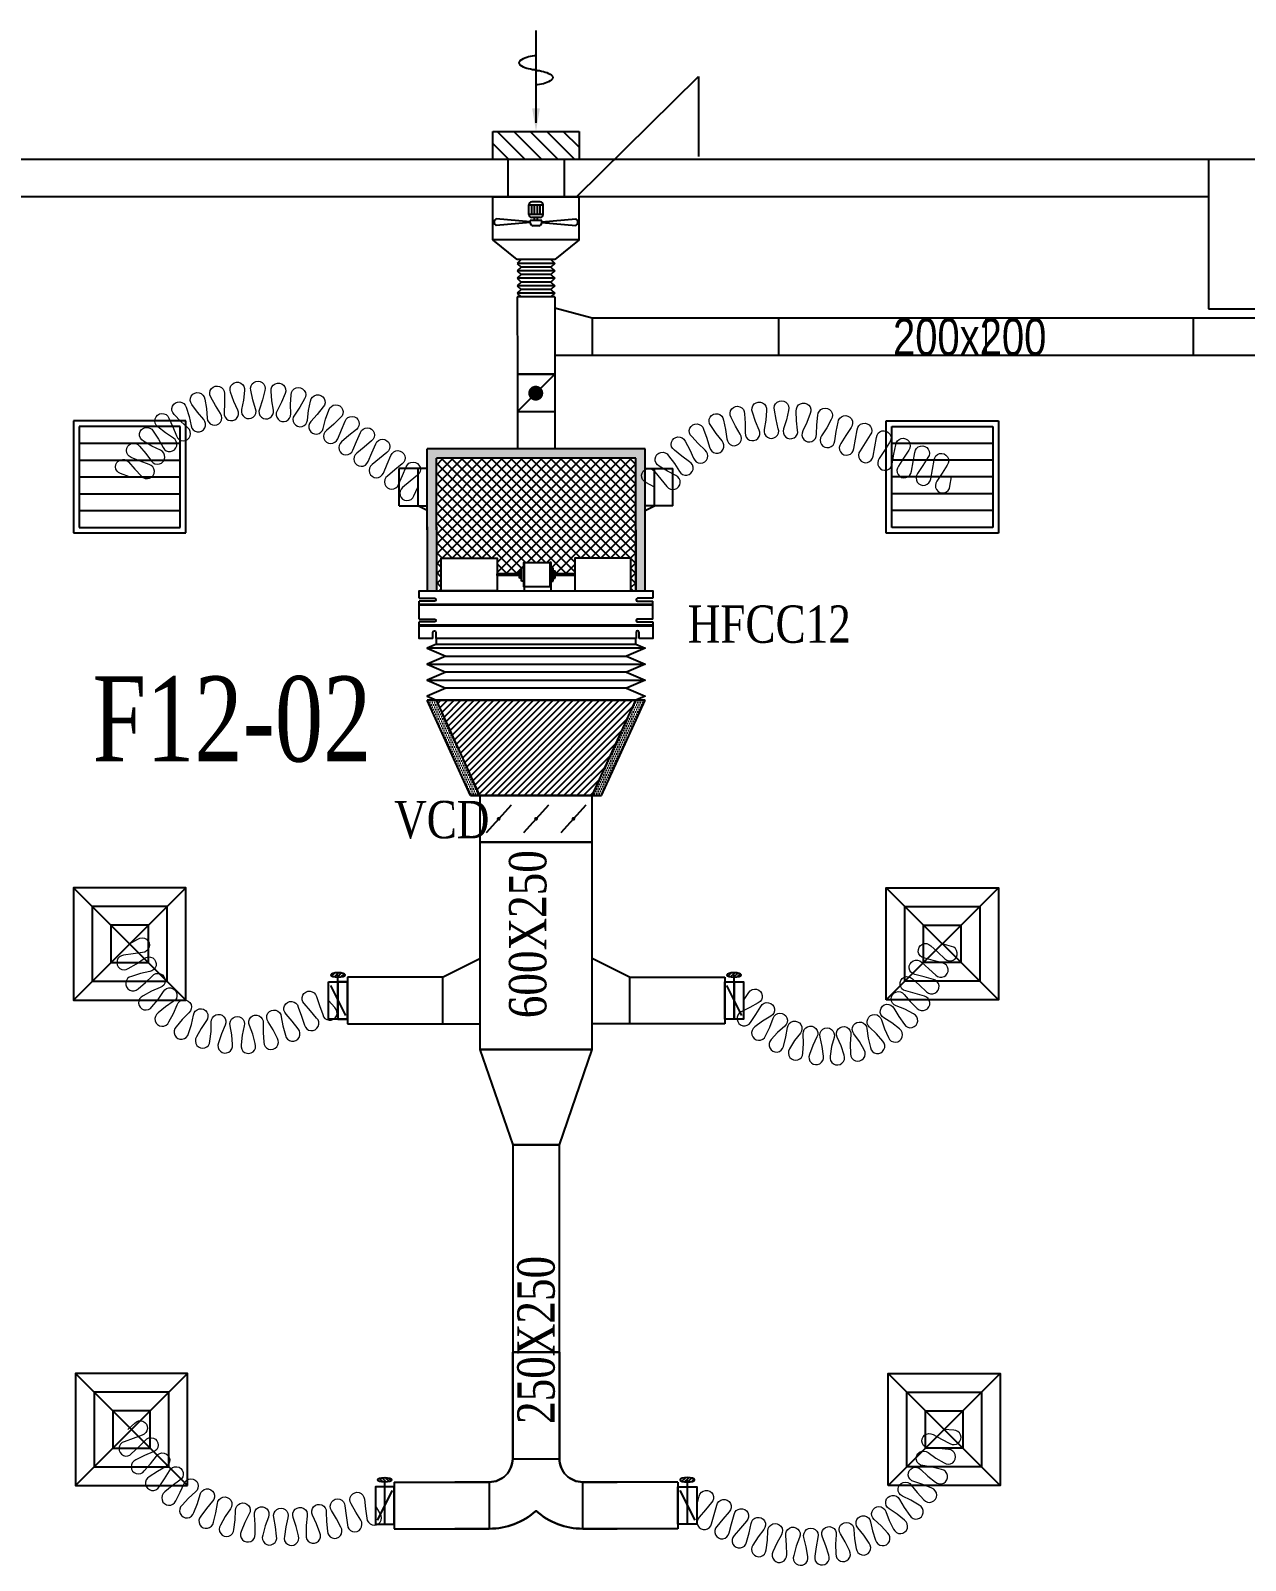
# Model space of a CAD drawing. Header units: metres. Extents: x 352651 to 1421851, y -87441 to -24441.
# Drawn here: x 1381716 to 1388219, y -63960 to -55770 of the extents above; entities that cross this region are included whole.
import ezdxf

# ---------------------------------------------------------------- set-up
doc = ezdxf.new("R2010")
doc.units = ezdxf.units.M
doc.header["$LTSCALE"] = 300
doc.header["$MEASUREMENT"] = 0
doc.linetypes.add('DASHDOT', pattern=[25.4, 12.7, -6.35, 0, -6.35])
for name, color, linetype in [('100', 2, 'CONTINUOUS'), ('bat noi mem', 4, 'CONTINUOUS'), ('CUAGIO', 2, 'CONTINUOUS'), ('KT', 1, 'CONTINUOUS'), ('thiet bi', 11, 'CONTINUOUS'), ('TUONG', 7, 'CONTINUOUS'), ('vach', 6, 'CONTINUOUS')]:
    doc.layers.add(name, color=color, linetype=linetype)
doc.layers.add('noi mem', color=5, linetype='BATTING', lineweight=0)
doc.styles.add('CHUKICHTHUOC', font='vnshx.shx', dxfattribs={"width": 0.8, "height": 300, "bigfont": '@extfont2.shx'})
doc.styles.add('PHU', font='vntimeh.shx', dxfattribs={"width": 0.8})
doc.styles.add('ROMANS', font='romans.shx', dxfattribs={"width": 0.75, "bigfont": 'romancvn.shx'})
doc.linetypes.add('BATTING', pattern='A,0.0001,-0.1,[134,ltypeshp.shx,S=0.1,R=0,X=-0.1,Y=0],-0.2,[134,ltypeshp.shx,S=0.1,R=180,X=0.1,Y=0],-0.1', length=0.4001)
pattern_1 = [(0, (923234.919, 225920.194), (6.25, -12.5), [0, -12.5])]

# ---------------------------------------------------------------- blocks, each defined once
blk = doc.blocks.new('SAD')
at = {"layer": 'CUAGIO', "color": 8}
for p, q in [((-300, -300), (300, 300)), ((300, -300), (-300, 300))]:
    blk.add_line(p, q, dxfattribs=at)
at = {"layer": 'CUAGIO'}
blk.add_lwpolyline([(300, -300), (300, 300), (-300, 300), (-300, -300)], close=True, dxfattribs=at)
at = {"layer": 'CUAGIO', "color": 8}
for points in [[(200, -200), (200, 200), (-200, 200), (-200, -200)], [(100, -100), (100, 100), (-100, 100), (-100, -100)]]:
    blk.add_lwpolyline(points, close=True, dxfattribs=at)
blk = doc.blocks.new('SAG')
at = {"layer": 'CUAGIO'}
for p, q in [((-300, 300), (-300, -300)), ((300, 300), (-300, 300)), ((300, -300), (300, 300)), ((-300, -300), (300, -300))]:
    blk.add_line(p, q, dxfattribs=at)
at = {"layer": 'CUAGIO', "color": 8}
for p, q in [((-270, 270), (-270, -270)), ((270, 270), (-270, 270)), ((-180, -270), (-180, 270)), ((-90, -270), (-90, 270)), ((0, -270), (0, 270)), ((90, -270), (90, 270)), ((180, -270), (180, 270)), ((270, -270), (270, 270)), ((-270, -270), (270, -270))]:
    blk.add_line(p, q, dxfattribs=at)
blk = doc.blocks.new('cot1')
at = {"layer": 'vach'}
blk.add_lwpolyline([(-400, -400), (400, -400), (400, 400), (-400, 400)], close=True, dxfattribs=at)
blk = doc.blocks.new('1-van gio D200')
at = {"layer": 'CUAGIO'}
h = blk.add_hatch(dxfattribs=at)
h.set_pattern_fill('ANSI31', color=256, scale=100, style=0)
edge = h.paths.add_edge_path()
edge.add_ellipse((486127, -58494), major_axis=(-38.1, 0), ratio=0.310482, start_angle=0, end_angle=360, ccw=False)
for p, q in [((486167, -58437.3), (486087.1, -58277.5)), ((486127, -58257.4), (486127, -58494))]:
    blk.add_line(p, q, dxfattribs=at)
at = {"layer": 'CUAGIO', "const_width": 3}
for points in [[(486127, -58457.4), (486177, -58457.4), (486177, -58257.4), (486077, -58257.4), (486077, -58457.4), (486127, -58457.4)], [(486167, -58437.3), (486087.1, -58277.5)], [(486127, -58257.4), (486127, -58494)]]:
    blk.add_lwpolyline(points, dxfattribs=at)
at = {"layer": 'CUAGIO'}
blk.add_lwpolyline([(486177, -58457.4), (486077, -58457.4), (486077, -58257.4), (486177, -58257.4)], close=True, dxfattribs=at)
at = {"layer": 'CUAGIO', "const_width": 5.35}
blk.add_lwpolyline([(486130.7, -58357.4, -1), (486123.3, -58357.4, -1)], format="xyb", close=True, dxfattribs=at)
at = {"layer": 'CUAGIO', "extrusion": (0, 0, -1)}
blk.add_ellipse((486127, -58494), major_axis=(-38.1, 0), ratio=0.310482, start_param=-1.570796, end_param=4.712389, dxfattribs=at)

msp = doc.modelspace()

# ---------------------------------------------------------------- hatches: boundary and pattern name
at = {"layer": 'CUAGIO', "linetype": 'DASHDOT', "ltscale": 5}
h = msp.add_hatch(dxfattribs=at)
h.set_pattern_fill('ANSI31', color=256, scale=500, angle=-90, style=0)
h.set_pattern_definition([(315, (1307911.785, 320247.4), (44.194174, 44.194174), [])])
h.paths.add_polyline_path([(1384190.3, -56459.5), (1384190.3, -56309.5), (1384652.3, -56309.5), (1384652.3, -56459.5)])
at = {"layer": 'CUAGIO'}
h = msp.add_hatch(dxfattribs=at)
h.set_pattern_fill('DOTS', color=2, scale=200, style=0)
h.set_pattern_definition([(0, (833327.611, -115494.917), (6.25, -12.5), [0, -12.5])])
h.paths.add_polyline_path([(1385004.9, -58769.4), (1384954.9, -58769.4), (1384954.9, -58059.4), (1383887.9, -58059.4), (1383887.9, -58442.1), (1383887.9, -58769.4), (1383837.9, -58769.4), (1383837.9, -58427.1), (1383837.9, -58009.4), (1385004.9, -58009.4)])
at = {"layer": 'CUAGIO', "ltscale": 1.5}
h = msp.add_hatch(dxfattribs=at)
h.set_pattern_fill('ANSI37', color=9, scale=300, angle=360, style=0)
h.set_pattern_definition([(315, (917042.96, -104919.072), (-26.5165043, -26.5165043), []), (225, (917042.96, -104919.072), (-26.5165043, 26.5165043), [])])
h.paths.add_polyline_path([(1384954.9, -58059.4), (1384954.9, -58769.4), (1384928.8, -58769.4), (1384928.8, -58594.4), (1384628.8, -58594.4), (1384628.8, -58677.4), (1384523.6, -58677.4), (1384523.6, -58661.7), (1384513, -58661.7), (1384513, -58646), (1384503.2, -58646), (1384503.2, -58621, 1), (1384496.7, -58618.9), (1384360.5, -58618.9, 1), (1384354, -58621), (1384354, -58646), (1384344.1, -58646), (1384344.1, -58661.7), (1384333.6, -58661.7), (1384333.6, -58677.4), (1384213.9, -58677.4), (1384213.9, -58594.4), (1383913.9, -58594.4), (1383913.9, -58769.4), (1383887.9, -58769.4), (1383887.9, -58427.1), (1383887.9, -58059.4)])
at = {"layer": 'CUAGIO'}
h = msp.add_hatch(dxfattribs=at)
h.set_pattern_fill('DOTS', color=256, scale=200, style=0)
h.set_pattern_definition(pattern_1)
h.paths.add_polyline_path([(1383887.9, -59354.9), (1383837.9, -59354.9), (1384071.4, -59864.9), (1384121.4, -59864.9)])
h = msp.add_hatch(dxfattribs=at)
h.set_pattern_fill('ANSI31', color=2, scale=200, style=0)
h.set_pattern_definition([(45, (534600.002, 3e-05), (-17.6776695, 17.6776695), [])])
h.paths.add_polyline_path([(1384954.9, -59354.9), (1384471.4, -59354.9), (1384471.3, -59864.9), (1384721.4, -59864.9)])
h.paths.add_polyline_path([(1384471.4, -59354.9), (1384421.4, -59354.9), (1384421.3, -59864.9), (1384471.3, -59864.9)])
h.paths.add_polyline_path([(1384421.4, -59354.9), (1384371.4, -59354.9), (1384371.3, -59864.9), (1384421.3, -59864.9)])
h.paths.add_polyline_path([(1384371.4, -59354.9), (1383887.9, -59354.9), (1384121.4, -59864.9), (1384371.3, -59864.9)])
h = msp.add_hatch(dxfattribs=at)
h.set_pattern_fill('DOTS', color=256, scale=200, style=0)
h.set_pattern_definition(pattern_1)
h.paths.add_polyline_path([(1384721.4, -59864.9), (1384771.4, -59864.9), (1385004.9, -59354.9), (1384954.9, -59354.9)])

# ---------------------------------------------------------------- linework, layer by layer
at = {"layer": '100', "color": 3}
for p, q in [((1384637.6, -56659.5), (1385291, -56015.4)), ((1385291, -56015.4), (1385291, -56444.8))]:
    msp.add_line(p, q, dxfattribs=at)
at = {"layer": 'bat noi mem'}
for p, q in [((1384341.3, -56996), (1384321.3, -57016)), ((1384501.3, -56996), (1384341.3, -56996)), ((1384501.3, -56996), (1384521.3, -57016)), ((1384521.3, -57016), (1384321.3, -57016)), ((1384321.3, -57016), (1384341.3, -57036)), ((1384341.3, -57036), (1384321.3, -57056)), ((1384521.3, -57056), (1384321.3, -57056)), ((1384321.3, -57056), (1384341.3, -57076)), ((1384341.3, -57076), (1384321.3, -57096)), ((1384501.3, -57036), (1384341.3, -57036)), ((1384501.3, -57076), (1384341.3, -57076)), ((1384521.3, -57016), (1384501.3, -57036)), ((1384501.3, -57036), (1384521.3, -57056)), ((1384521.3, -57056), (1384501.3, -57076)), ((1384501.3, -57076), (1384521.3, -57096)), ((1384521.3, -57096), (1384321.3, -57096)), ((1384321.3, -57096), (1384341.3, -57116)), ((1384341.3, -57116), (1384321.3, -57136)), ((1384521.3, -57136), (1384321.3, -57136)), ((1384321.3, -57136), (1384341.3, -57156)), ((1384341.3, -57156), (1384321.3, -57176)), ((1384501.3, -57116), (1384341.3, -57116)), ((1384501.3, -57156), (1384341.3, -57156)), ((1384521.3, -57096), (1384501.3, -57116)), ((1384501.3, -57116), (1384521.3, -57136)), ((1384521.3, -57136), (1384501.3, -57156)), ((1384501.3, -57156), (1384521.3, -57176)), ((1384521.3, -57176), (1384321.3, -57176)), ((1384321.3, -57176), (1384341.3, -57196)), ((1384521.3, -57196), (1384321.3, -57196)), ((1384521.3, -57176), (1384501.3, -57196)), ((1385004.9, -59076.4), (1383837.9, -59076.4)), ((1383937.9, -59119.2), (1384904.9, -59119.2)), ((1383837.9, -59162.1), (1385004.9, -59162.1)), ((1384904.9, -59204.9), (1383937.9, -59204.9)), ((1383837.9, -59247.8), (1385004.9, -59247.8)), ((1384904.9, -59290.7), (1383937.9, -59290.7)), ((1383887.9, -59354.9), (1384954.9, -59354.9)), ((1384954.9, -59354.9), (1383887.9, -59354.9))]:
    msp.add_line(p, q, dxfattribs=at)
for points in [[(1383887.9, -59054.9), (1383837.9, -59076.4), (1383937.9, -59119.2), (1383837.9, -59162.1), (1383937.9, -59204.9), (1383837.9, -59247.8), (1383937.9, -59290.7), (1383837.9, -59333.5), (1383887.9, -59354.9)], [(1384954.9, -59054.9), (1385004.9, -59076.4), (1384904.9, -59119.2), (1385004.9, -59162.1), (1384904.9, -59204.9), (1385004.9, -59247.8), (1384904.9, -59290.7), (1385004.9, -59333.5), (1384954.9, -59354.9)]]:
    msp.add_lwpolyline(points, dxfattribs=at)
at = {"layer": 'CUAGIO', "color": 1}
msp.add_line((1384421.3, -56263.4), (1384421.3, -55769.9), dxfattribs=at)
at = {"layer": 'CUAGIO'}
for p, q in [((1384271.4, -56459.5), (1384271.4, -56659.5)), ((1384571.4, -56459.5), (1384571.4, -56659.5)), ((1384190.3, -56659.5), (1384652.3, -56659.5)), ((1384190.3, -56659.5), (1384652.3, -56659.5)), ((1384190.3, -56890.3), (1384190.3, -56659.5)), ((1384271.3, -56613.4), (1384271.3, -56659.5)), ((1384571.3, -56613.4), (1384571.3, -56659.5)), ((1384652.3, -56890.3), (1384652.3, -56659.5)), ((1384190.3, -56890.3), (1384190.3, -56690.3)), ((1384190.3, -56890.3), (1384190.3, -56690.3)), ((1384652.3, -56890.3), (1384190.3, -56890.3)), ((1384321.4, -57809.5), (1384521.4, -57609.5)), ((1384521.4, -57609.5), (1384321.4, -57609.5)), ((1383837.9, -58442.1), (1383837.9, -58009.4)), ((1383887.9, -58442.1), (1383887.9, -58059.4)), ((1384954.9, -58442.1), (1384954.9, -58061.2)), ((1383688.2, -58313.4), (1383688.2, -58113.4)), ((1383787.9, -58113.4), (1383688.2, -58113.4)), ((1383787.9, -58113.4), (1383787.9, -58313.4)), ((1385054.9, -58313.4), (1385054.9, -58113.4)), ((1385054.9, -58113.4), (1385154.6, -58113.4)), ((1385154.6, -58313.4), (1385154.6, -58113.4)), ((1383837.9, -58427.1), (1383837.9, -58769.4)), ((1383887.9, -58427.1), (1383887.9, -58769.4)), ((1384954.9, -58442.1), (1384954.9, -58769.4)), ((1385004.9, -59354.9), (1383837.9, -59354.9)), ((1384071.4, -59864.9), (1383837.9, -59354.9)), ((1383837.9, -59354.9), (1385004.9, -59354.9)), ((1383887.9, -59354.9), (1384954.9, -59354.9)), ((1384954.9, -59354.9), (1383887.9, -59354.9)), ((1384121.4, -59864.9), (1383887.9, -59354.9)), ((1384721.4, -59864.9), (1384954.9, -59354.9)), ((1384771.4, -59864.9), (1385004.9, -59354.9)), ((1384121.4, -59864.9), (1384071.4, -59864.9)), ((1384071.4, -59864.9), (1384771.4, -59864.9)), ((1384121.4, -59864.9), (1384071.4, -59864.9)), ((1384721.4, -59864.9), (1384771.4, -59864.9)), ((1384721.4, -59864.9), (1384771.4, -59864.9)), ((1384288.3, -59915.7), (1384154.4, -60064.2)), ((1384488.3, -59915.7), (1384354.4, -60064.2)), ((1384688.3, -59915.7), (1384554.4, -60064.2)), ((1384721.4, -60114.9), (1384121.4, -60114.9)), ((1383921.4, -60836.8), (1384121.4, -60736.8)), ((1384921.4, -60836.8), (1384721.4, -60736.8)), ((1383921.4, -60836.8), (1383411.4, -60836.8)), ((1383411.4, -60836.8), (1383411.4, -61086.8)), ((1383921.4, -60836.8), (1383921.4, -61086.8)), ((1384921.4, -60836.8), (1385431.4, -60836.8)), ((1384921.4, -60836.8), (1384921.4, -61086.8)), ((1385431.4, -60836.8), (1385431.4, -61086.8)), ((1383411.4, -61086.8), (1384121.4, -61086.8)), ((1385431.4, -61086.8), (1384721.4, -61086.8)), ((1384296.4, -63414.9), (1384546.4, -63414.9)), ((1383661.4, -63539.9), (1383661.4, -63789.9)), ((1384171.4, -63539.9), (1384171.4, -63789.9)), ((1384671.4, -63789.9), (1384671.4, -63539.9)), ((1385181.4, -63539.9), (1385181.4, -63789.9))]:
    msp.add_line(p, q, dxfattribs=at)
at = {"layer": 'CUAGIO', "color": 8}
for p, q in [((1384382.8, -56754.8), (1384382.8, -56702.6)), ((1384382.8, -56702.6), (1384459.8, -56702.6)), ((1384398.2, -56754.8), (1384398.2, -56702.6)), ((1384413.6, -56754.8), (1384413.6, -56702.6)), ((1384429, -56754.8), (1384429, -56702.6)), ((1384444.4, -56754.8), (1384444.4, -56702.6)), ((1384459.8, -56754.8), (1384459.8, -56702.6)), ((1384390.5, -56792.9), (1384208.6, -56777.9)), ((1384390.5, -56798), (1384208.6, -56813.1)), ((1384459.8, -56754.8), (1384382.8, -56754.8)), ((1384390.5, -56799), (1384390.5, -56786.3)), ((1384452.1, -56786.3), (1384390.5, -56786.3)), ((1384444.4, -56770.2), (1384398.2, -56770.2)), ((1384436.7, -56814.4), (1384405.9, -56814.4)), ((1384413.6, -56786.3), (1384413.6, -56770.2)), ((1384429, -56786.3), (1384429, -56770.2)), ((1384452.1, -56792.9), (1384633.9, -56777.9)), ((1384452.1, -56799), (1384452.1, -56786.3)), ((1384452.1, -56798), (1384633.9, -56813.1))]:
    msp.add_line(p, q, dxfattribs=at)
at = {"layer": 'CUAGIO', "color": 145}
msp.add_line((1384444.4, -56687.2), (1384398.2, -56687.2), dxfattribs=at)
at = {"layer": 'CUAGIO', "linetype": 'DASHDOT', "ltscale": 5}
for p, q in [((1384321.3, -56996), (1384190.3, -56890.3)), ((1384652.3, -56890.3), (1384521.3, -56996)), ((1384521.3, -56996), (1384321.3, -56996))]:
    msp.add_line(p, q, dxfattribs=at)
at = {"layer": 'CUAGIO', "color": 2}
for p, q in [((1384321.3, -57196), (1384321.4, -57609.5)), ((1384521.3, -57196), (1384521.4, -57609.5)), ((1384721.4, -57309.5), (1384521.4, -57256)), ((1391271.3, -57309.5), (1384721.4, -57309.5)), ((1384721.4, -57309.5), (1384721.4, -57509.5)), ((1385721.3, -57509.5), (1385721.3, -57309.5)), ((1386831.3, -57509.5), (1386831.3, -57309.5)), ((1387941.3, -57509.5), (1387941.3, -57309.5)), ((1391271.3, -57509.5), (1384521.4, -57509.5)), ((1384321.4, -57609.5), (1384321.4, -58009.4)), ((1384321.4, -57609.5), (1384521.4, -57609.5)), ((1384521.4, -57609.5), (1384521.4, -58009.4)), ((1384321.4, -57809.5), (1384521.4, -57809.5)), ((1385004.9, -58009.4), (1383837.9, -58009.4)), ((1384954.9, -58059.4), (1383887.9, -58059.4)), ((1384954.9, -58769.4), (1384954.9, -58059.4)), ((1385004.9, -58769.4), (1385004.9, -58009.4))]:
    msp.add_line(p, q, dxfattribs=at)
at = {"layer": 'CUAGIO', "color": 1}
for points in [[(1384421.3, -55981.8, -0.004926), (1384412.4, -55980.8, -0.042688), (1384371.4, -55972, -0.084959), (1384337.4, -55954.9, -0.238163), (1384331, -55942.1, -0.238163), (1384337.4, -55929.4, -0.084959), (1384371.4, -55912.3, -0.042688), (1384412.4, -55903.5, -0.004926), (1384421.3, -55902.5, -0.031484)], [(1384421.3, -55981.8, -0.004926), (1384430.1, -55982.8, -0.042688), (1384471.1, -55991.6, -0.084959), (1384505.1, -56008.8, -0.238163), (1384511.6, -56021.5, -0.238163), (1384505.1, -56034.2, -0.084959), (1384471.1, -56051.3, -0.042688), (1384430.1, -56060.1, -0.004926), (1384421.3, -56061.2, -0.031484)]]:
    msp.add_lwpolyline(points, format="xyb", dxfattribs=at)
at = {"layer": 'CUAGIO', "linetype": 'DASHDOT', "ltscale": 5}
msp.add_lwpolyline([(1384190.3, -56459.5), (1384190.3, -56309.5), (1384652.3, -56309.5), (1384652.3, -56459.5)], close=True, dxfattribs=at)
at = {"layer": 'CUAGIO'}
for points, const_width in [([(1384400, -57710.9, -1), (1384440, -57710.9, -1)], 40), ([(1384216.4, -59989.9, -1), (1384226.4, -59989.9, -1)], 10), ([(1384416.4, -59989.9, -1), (1384426.4, -59989.9, -1)], 10), ([(1384616.4, -59989.9, -1), (1384626.4, -59989.9, -1)], 10)]:
    msp.add_lwpolyline(points, format="xyb", close=True, dxfattribs=dict(at, const_width=const_width))
for points in [[(1383837.9, -58113.4), (1383787.9, -58113.4)], [(1385004.9, -58113.4), (1385054.9, -58113.4)], [(1383688.2, -58313.4), (1383787.9, -58313.4)], [(1383787.9, -58313.4), (1383837.9, -58313.4)], [(1383837.9, -58338.6), (1383787.9, -58313.4)], [(1385054.9, -58313.4), (1385004.9, -58313.4)], [(1385004.9, -58338.6), (1385054.9, -58313.4)], [(1385154.6, -58313.4), (1385054.9, -58313.4)]]:
    msp.add_lwpolyline(points, dxfattribs=at)
for points in [[(1384121.4, -60114.9), (1384721.4, -60114.9), (1384721.4, -59864.9), (1384121.4, -59864.9)], [(1383411.4, -60861.8), (1383361.4, -60861.8), (1383361.4, -61061.8), (1383411.4, -61061.8)], [(1385431.4, -60861.8), (1385481.4, -60861.8), (1385481.4, -61061.8), (1385431.4, -61061.8)], [(1384721.4, -61224.9), (1384121.4, -61224.9), (1384296.4, -61734.9), (1384546.4, -61734.9)], [(1384296.4, -61734.9), (1384296.4, -62844.9), (1384546.4, -62844.9), (1384546.4, -61734.9)]]:
    msp.add_lwpolyline(points, close=True, dxfattribs=at)
at = {"layer": 'CUAGIO', "color": 2}
msp.add_lwpolyline([(1384121.4, -61224.9), (1384721.4, -61224.9), (1384721.4, -60114.9), (1384121.4, -60114.9)], close=True, dxfattribs=at)
at = {"layer": 'CUAGIO'}
for points in [[(1383661.4, -63539.9), (1384171.4, -63539.9, 0.414214), (1384296.4, -63414.9), (1384296.4, -62844.9), (1384546.4, -62844.9), (1384546.4, -63414.9, 0.414214), (1384671.4, -63539.9), (1384856.4, -63539.9)], [(1385181.4, -63539.9), (1384671.4, -63539.9, -0.414214), (1384546.4, -63414.9), (1384546.4, -62844.9), (1384296.4, -62844.9), (1384296.4, -63414.9, -0.414214), (1384171.4, -63539.9), (1383986.4, -63539.9)], [(1383661.4, -63789.9), (1384171.4, -63789.9, 0.184483), (1384421.4, -63694.4, 0.184483), (1384671.4, -63789.9), (1384856.4, -63789.9)], [(1385181.4, -63789.9), (1384671.4, -63789.9, -0.184483), (1384421.4, -63694.4, -0.184483), (1384171.4, -63789.9), (1383986.4, -63789.9)]]:
    msp.add_lwpolyline(points, format="xyb", dxfattribs=at)
at = {"layer": 'CUAGIO', "color": 8}
for centre, radius, start, end in [((1384398.2, -56702.6), 15.4, 90, 180), ((1384444.4, -56702.6), 15.4, 0, 90), ((1384215.4, -56795.5), 18.9, 111.14326, 248.85674), ((1384398.2, -56754.8), 15.4, 180, 270), ((1384405.9, -56799), 15.4, 180, 270), ((1384436.7, -56799), 15.4, 270, 0), ((1384444.4, -56754.8), 15.4, 270, 0), ((1384627.1, -56795.5), 18.9, 291.14326, 68.85674)]:
    msp.add_arc(centre, radius, start, end, dxfattribs=at)
at = {"layer": 'CUAGIO', "color": 1}
msp.add_solid([(1384441.9, -56185.5), (1384400.6, -56185.5), (1384421.3, -56309.5)], dxfattribs=at)
at = {"layer": 'noi mem', "ltscale": 1.5}
for points in [[(1382246.1, -58159.4), (1382197.9, -58141.7, -1.333333), (1382239.4, -58079.3), (1382274.4, -58117), (1382309.4, -58154.7, 1.333333), (1382350.9, -58092.2), (1382302.7, -58074.5), (1382254.7, -58054.8, -1.333333), (1382298.6, -57993.9), (1382332.5, -58033.1), (1382362.9, -58074.1, 1.333333), (1382410.9, -58016.4), (1382365.1, -57993.9), (1382320.3, -57967.8, -1.333333), (1382372.1, -57913.5), (1382400.3, -57957), (1382424.9, -58001.7, 1.333333), (1382480.3, -57951.2), (1382438, -57922.7), (1382397.3, -57890.6, -1.333333), (1382456, -57844), (1382478, -57891), (1382496.1, -57938.6, 1.333333), (1382558, -57896.2), (1382520, -57862.1), (1382484.1, -57824.8, -1.333333), (1382548.7, -57786.7), (1382564, -57836.2), (1382575.4, -57885.9, 1.333333), (1382642.5, -57852.4), (1382609.6, -57813.4), (1382579.1, -57771.5, -1.333333), (1382648.3, -57742.6), (1382656.7, -57793.8), (1382661.2, -57844.6, 1.333333), (1382732.2, -57820.6), (1382705, -57777.5), (1382680.6, -57731.7, -1.333333), (1382753.1, -57712.7), (1382754.3, -57764.5), (1382751.8, -57815.4, 1.333333), (1382825.5, -57801.4), (1382804.4, -57755), (1382786.5, -57706.3, -1.333333), (1382861, -57697.4), (1382855.1, -57748.9), (1382845.6, -57799, 1.333333), (1382920.5, -57795.3), (1382906, -57746.4), (1382895, -57695.7, -1.333333), (1382969.9, -57697.1), (1382957, -57747.3), (1382940.7, -57795.7, 1.333333), (1383015.4, -57802.2), (1383007.8, -57751.8), (1383003.8, -57700.1, -1.333333), (1383077.9, -57711.8), (1383058.2, -57759.8), (1383035.4, -57805.4, 1.333333), (1383108.5, -57822.2), (1383107.9, -57771.2), (1383111.1, -57719.4, -1.333333), (1383182.8, -57741.2), (1383156.7, -57786), (1383127.9, -57828.1, 1.333333), (1383198, -57854.7), (1383204.4, -57804.1), (1383214.6, -57753.3, -1.333333), (1383282.7, -57784.7), (1383250.7, -57825.5), (1383216.3, -57863.2, 1.333333), (1383282.1, -57899.3), (1383295.4, -57850), (1383312.5, -57801.1, -1.333333), (1383375.7, -57841.6), (1383338.3, -57877.6), (1383299.3, -57910.6, 1.333333), (1383359.8, -57954.9), (1383379.5, -57907.7), (1383399.8, -57860.5, -1.333333), (1383459.9, -57905.4), (1383420.3, -57938.3), (1383380.8, -57971.1, 1.333333), (1383440.8, -58016.1), (1383461.2, -57968.8), (1383481.5, -57921.6, -1.333333), (1383541.6, -57966.6), (1383502, -57999.4), (1383462.4, -58032.2, 1.333333), (1383522.5, -58077.2), (1383542.8, -58030), (1383563.2, -57982.8, -1.333333), (1383623.2, -58027.7), (1383583.7, -58060.5), (1383544.1, -58093.4, 1.333333), (1383604.2, -58138.3), (1383624.5, -58091.1), (1383644.9, -58043.9, -1.333333), (1383704.9, -58088.8), (1383665.4, -58121.7), (1383625.8, -58154.5, 1.333333), (1383685.8, -58199.5), (1383706.2, -58152.2), (1383726.6, -58105, -1.333333), (1383786.6, -58150), (1383747, -58182.8), (1383707.5, -58215.6, 1.333333), (1383767.5, -58260.6), (1383787.9, -58213.4)], [(1385054.9, -58213.4), (1385009.9, -58189.3, -1.333333), (1385057.5, -58131.3), (1385089.9, -58170.6), (1385122.3, -58209.9, 1.333333), (1385169.8, -58152), (1385125, -58127.9), (1385080.9, -58101.3, -1.333333), (1385131.2, -58045.7), (1385162, -58086.9), (1385189.2, -58129.5, 1.333333), (1385243.3, -58077.6), (1385201.9, -58048.7), (1385162.1, -58016.1, -1.333333), (1385219.8, -57968.2), (1385244.4, -58013.4), (1385265.2, -58059.4, 1.333333), (1385326.2, -58015.7), (1385289.4, -57981.2), (1385254.6, -57943.3, -1.333333), (1385318.5, -57904.1), (1385336.5, -57952.3), (1385350.5, -58000.8, 1.333333), (1385417.1, -57966.2), (1385385.5, -57926.9), (1385356.5, -57884.4, -1.333333), (1385425.3, -57854.7), (1385436.3, -57905), (1385443.3, -57955, 1.333333), (1385514.1, -57930.2), (1385488.4, -57886.7), (1385465.7, -57840.6, -1.333333), (1385538.1, -57821), (1385541.8, -57872.3), (1385541.6, -57922.8, 1.333333), (1385615.2, -57908.4), (1385596, -57861.7), (1385580.1, -57812.8, -1.333333), (1385654.5, -57803.6), (1385650.9, -57855), (1385643.5, -57904.9, 1.333333), (1385718.4, -57901.1), (1385706, -57852.2), (1385697.2, -57801.5, -1.333333), (1385772.2, -57803), (1385761.3, -57853.3), (1385746.9, -57901.7, 1.333333), (1385821.6, -57908.6), (1385816.3, -57858.4), (1385814.8, -57807, -1.333333), (1385888.8, -57819.2), (1385870.8, -57867.4), (1385849.7, -57913.3, 1.333333), (1385922.7, -57930.7), (1385924.6, -57880.3), (1385930.4, -57829.1, -1.333333), (1386001.9, -57851.8), (1385977.3, -57896.9), (1385950.2, -57939.9, 1.333333), (1386020.2, -57966.8), (1386028.9, -57916.8), (1386038, -57866.6, -1.333333), (1386107.8, -57894.1), (1386080.3, -57937), (1386052.8, -57979.9, 1.333333), (1386122.6, -58007.4), (1386131.7, -57957.2), (1386140.9, -57907.1, -1.333333), (1386210.6, -57934.5), (1386183.2, -57977.4), (1386155.7, -58020.4, 1.333333), (1386225.5, -58047.8), (1386234.6, -57997.7), (1386243.7, -57947.5, -1.333333), (1386313.5, -57975), (1386286, -58017.9), (1386258.6, -58060.8, 1.333333), (1386328.4, -58088.3), (1386337.5, -58038.1), (1386346.6, -57988, -1.333333), (1386416.4, -58015.4), (1386388.9, -58058.4), (1386361.4, -58101.3, 1.333333), (1386431.2, -58128.7), (1386440.4, -58078.6), (1386449.5, -58028.4, -1.333333), (1386519.3, -58055.9), (1386491.8, -58098.8), (1386464.3, -58141.7, 1.333333), (1386534.1, -58169.2), (1386543.2, -58119), (1386552.4, -58068.9, -1.333333), (1386622.2, -58096.3), (1386594.7, -58139.3), (1386567.2, -58182.2, 1.333333), (1386637, -58209.6), (1386646.1, -58159.5)], [(1382246.2, -60659.5), (1382290.4, -60634.3, -1.333333), (1382314.8, -60705.2), (1382264.5, -60712.6), (1382214.1, -60720.1, 1.333333), (1382238.7, -60790.9), (1382282.9, -60765.6), (1382324.6, -60737.6, -1.333333), (1382353.9, -60806.7), (1382304.8, -60817.2), (1382255.7, -60833, 1.333333), (1382291.5, -60899), (1382331.5, -60866.5), (1382367.1, -60831.1, -1.333333), (1382409, -60893.3), (1382362.9, -60913), (1382317.7, -60937.9, 1.333333), (1382365.4, -60995.8), (1382398.5, -60956.3), (1382426.7, -60914.7, -1.333333), (1382479.7, -60967.8), (1382438.2, -60996), (1382398.6, -61029, 1.333333), (1382456.5, -61076.8), (1382481.4, -61031.6), (1382501.2, -60985.5, -1.333333), (1382563.3, -61027.4), (1382527.9, -61063), (1382495.4, -61103, 1.333333), (1382561.3, -61138.8), (1382577.2, -61089.8), (1382587.8, -61040.7, -1.333333), (1382656.8, -61070), (1382628.8, -61111.7), (1382604.5, -61157.2, 1.333333), (1382676.1, -61179.8), (1382682.3, -61128.6), (1382683.3, -61078.4, -1.333333), (1382756.7, -61094), (1382737.1, -61140.3), (1382722, -61189.5, 1.333333), (1382796.5, -61198), (1382792.9, -61146.6), (1382784.3, -61097.1, -1.333333), (1382859.3, -61098.5), (1382848.9, -61147.6), (1382843.5, -61198.9, 1.333333), (1382918.2, -61193), (1382904.8, -61143.2), (1382887, -61096.3, -1.333333), (1382960.8, -61083.3), (1382960.1, -61133.5), (1382964.5, -61184.8, 1.333333), (1383036.8, -61164.8), (1383014.1, -61118.5), (1382987.6, -61075.8, -1.333333), (1383057.6, -61049), (1383066.5, -61098.4), (1383080.6, -61148, 1.333333), (1383147.7, -61114.5), (1383116.7, -61073.4), (1383083.6, -61034.7, -1.333333), (1383148.7, -60997.4), (1383165.4, -61045.5), (1383182, -61093.6, 1.333333), (1383247.1, -61056.3), (1383214, -61017.6), (1383181, -60978.9, -1.333333), (1383246, -60941.6), (1383262.7, -60989.7), (1383279.4, -61037.8, 1.333333), (1383344.4, -61000.5), (1383311.4, -60961.8)], [(1385531.4, -60961.8), (1385560.4, -60919.3, -1.333333), (1385610.5, -60975.1), (1385565.1, -60999.4), (1385519.7, -61023.6, 1.333333), (1385569.8, -61079.4), (1385598.8, -61036.9), (1385625.2, -60993.4, -1.333333), (1385678, -61046.6), (1385634.3, -61072.7), (1385592.6, -61103.8, 1.333333), (1385650.3, -61151.7), (1385673.2, -61104.9), (1385690.7, -61057.1, -1.333333), (1385752.8, -61099.1), (1385714.9, -61133.2), (1385680, -61171.7, 1.333333), (1385745.9, -61207.6), (1385759.3, -61157.3), (1385767.2, -61107, -1.333333), (1385836.3, -61136.3), (1385805.7, -61177), (1385778.8, -61221.6, 1.333333), (1385850.3, -61244), (1385853.8, -61192.1), (1385852, -61141.2, -1.333333), (1385925.4, -61156.7), (1385903.2, -61202.5), (1385885.4, -61251.4, 1.333333), (1385959.9, -61259.7), (1385953.3, -61208.1), (1385941.7, -61158.5, -1.333333), (1386016.7, -61159.5), (1386003.7, -61208.8), (1385995.7, -61260.2, 1.333333), (1386070.4, -61254), (1386054, -61204.6), (1386033.1, -61158.2, -1.333333), (1386106.8, -61144.8), (1386103.6, -61195.5), (1386105.6, -61247.6, 1.333333), (1386177.8, -61227.1), (1386152.1, -61181.8), (1386122.7, -61140.3, -1.333333), (1386192.5, -61112.9), (1386199.1, -61163.4), (1386211.1, -61214, 1.333333), (1386277.9, -61180), (1386244, -61140.5), (1386207.1, -61105.4, -1.333333), (1386270.4, -61065.1), (1386286.6, -61113.4), (1386308.1, -61160.8, 1.333333), (1386367.1, -61114.6), (1386326.3, -61082.3), (1386283.3, -61055, -1.333333), (1386337.6, -61003.3), (1386362.8, -61047.5), (1386393.1, -61089.9, 1.333333), (1386442.1, -61033.2), (1386395.8, -61009.3), (1386348.4, -60990.8, -1.333333), (1386391.7, -60929.6), (1386424.9, -60968.2), (1386462.5, -61004.1, 1.333333), (1386500, -60939.2), (1386450.2, -60924.5), (1386400.5, -60911.1, -1.333333), (1386436.6, -60845.5), (1386474.5, -60880.3), (1386512.4, -60915.2, 1.333333), (1386548.6, -60849.5), (1386498.9, -60836.1), (1386449.1, -60822.8, -1.333333), (1386485.3, -60757.1), (1386523.2, -60791.9), (1386561.1, -60826.8, 1.333333), (1386597.3, -60761.1), (1386547.5, -60747.7), (1386497.8, -60734.4, -1.333333), (1386534, -60668.7), (1386571.9, -60703.5), (1386609.8, -60738.4, 1.333333), (1386645.9, -60672.7), (1386596.2, -60659.3)], [(1382236, -63259.3), (1382273.2, -63224.5, -1.333333), (1382312.7, -63288.3), (1382265, -63306.2), (1382217.2, -63324.1, 1.333333), (1382256.8, -63387.8), (1382294, -63353), (1382329.5, -63316.9, -1.333333), (1382371.5, -63379), (1382324.9, -63398.5), (1382278.8, -63421.4, 1.333333), (1382324.5, -63480.8), (1382358.4, -63442.2), (1382389.3, -63402.2, -1.333333), (1382438.5, -63458.8), (1382394.5, -63483.8), (1382351.5, -63511.9, 1.333333), (1382404, -63565.5), (1382433.1, -63523.1), (1382459, -63479.7, -1.333333), (1382514.6, -63530.1), (1382473.9, -63560.1), (1382434.5, -63593.2, 1.333333), (1382493, -63640.1), (1382516.8, -63594.6), (1382537.4, -63548.4, -1.333333), (1382598.6, -63591.7), (1382561.8, -63626.4), (1382526.7, -63664, 1.333333), (1382590.3, -63703.6), (1382608.5, -63655.5), (1382623.4, -63607.2, -1.333333), (1382689.3, -63642.9), (1382656.9, -63681.8), (1382626.6, -63723.2, 1.333333), (1382694.5, -63755), (1382706.8, -63705.1), (1382715.8, -63655.3, -1.333333), (1382785.5, -63682.9), (1382758, -63725.3), (1382732.8, -63770.1, 1.333333), (1382804.1, -63793.5), (1382810.3, -63742.5), (1382813.3, -63692, -1.333333), (1382885.9, -63711.1), (1382863.6, -63756.5), (1382843.9, -63804, 1.333333), (1382917.5, -63818.7), (1382917.6, -63767.4), (1382914.5, -63716.9, -1.333333), (1382988.8, -63727.2), (1382972.1, -63774.9), (1382958.3, -63824.4, 1.333333), (1383033, -63830.2), (1383027, -63779.2), (1383018, -63729.4, -1.333333), (1383093, -63730.8), (1383082.1, -63780.2), (1383074.2, -63831, 1.333333), (1383149.2, -63827.8), (1383137.1, -63777.9), (1383122.2, -63729.6, -1.333333), (1383196.8, -63722), (1383191.9, -63772.3), (1383190.2, -63823.7, 1.333333), (1383264.2, -63811.6), (1383246.3, -63763.5), (1383225.6, -63717.3, -1.333333), (1383298.8, -63700.8), (1383300, -63751.4), (1383304.4, -63802.6, 1.333333), (1383376.4, -63781.8), (1383352.9, -63736.1), (1383327.4, -63692, -1.333333), (1383398.5, -63667.9), (1383405, -63718.4), (1383411.8, -63768.9, 1.333333), (1383482.8, -63744.7), (1383457.2, -63700.6), (1383431.6, -63656.5, -1.333333), (1383502.5, -63632.2), (1383509.3, -63682.8), (1383516, -63733.3, 1.333333), (1383587, -63709), (1383561.4, -63664.9)], [(1385281.4, -63664.9), (1385294.8, -63615.5, -1.333333), (1385361.2, -63650.4), (1385328.2, -63689.5), (1385295.1, -63728.6, 1.333333), (1385361.5, -63763.5), (1385374.9, -63714.1), (1385388.4, -63664.7, -1.333333), (1385454.8, -63699.6), (1385421.7, -63738.7), (1385388.6, -63777.8, 1.333333), (1385455, -63812.7), (1385468.5, -63763.2), (1385481.9, -63713.8, -1.333333), (1385548.3, -63748.7), (1385515.2, -63787.8), (1385482.3, -63827.1, 1.333333), (1385548.8, -63861.8), (1385562.1, -63812.2), (1385572.3, -63762.5, -1.333333), (1385640.7, -63793.3), (1385610.3, -63833.9), (1385582.6, -63877.5, 1.333333), (1385653, -63903.2), (1385659.9, -63852), (1385662.8, -63801.3, -1.333333), (1385734.9, -63821.8), (1385710.7, -63866.4), (1385689.6, -63913.6, 1.333333), (1385763.1, -63928.8), (1385762.5, -63877.1), (1385757.9, -63826.6, -1.333333), (1385832.3, -63836.3), (1385814.8, -63884), (1385800.9, -63933.7, 1.333333), (1385875.7, -63938), (1385867.6, -63887), (1385855.7, -63837.7, -1.333333), (1385930.7, -63836.5), (1385920.4, -63886.2), (1385913.8, -63937.4, 1.333333), (1385988.5, -63930.8), (1385973, -63881.5), (1385954.1, -63834.4, -1.333333), (1386028.1, -63822.3), (1386025.1, -63873), (1386026.1, -63924.7, 1.333333), (1386099, -63907.2), (1386076.5, -63860.7), (1386050.9, -63816.9, -1.333333), (1386122.4, -63794.1), (1386126.8, -63844.7), (1386135.3, -63895.6, 1.333333), (1386204.9, -63867.7), (1386175.9, -63825), (1386144.2, -63785.4, -1.333333), (1386211.6, -63752.5), (1386223.3, -63801.8), (1386239.2, -63851, 1.333333), (1386304, -63813.3), (1386269, -63775.2), (1386231.8, -63740.6, -1.333333), (1386293.7, -63698.3), (1386312.5, -63745.4), (1386335.4, -63791.7, 1.333333), (1386394, -63745), (1386353.8, -63712.4), (1386312.1, -63683.6, -1.333333), (1386367.1, -63632.7), (1386392.6, -63676.5), (1386421.9, -63719.1, 1.333333), (1386473.1, -63664.2), (1386428.6, -63637.9), (1386383.1, -63615.5, -1.333333), (1386430.1, -63557.1), (1386461.7, -63596.8), (1386497, -63634.6, 1.333333), (1386539.6, -63572.9), (1386491.8, -63553.3), (1386443.5, -63537.8, -1.333333), (1386481.5, -63473.1), (1386518.5, -63507.8), (1386558.9, -63540.1, 1.333333), (1386592.1, -63472.8), (1386541.9, -63460.4), (1386491.9, -63452.1, -1.333333), (1386520.1, -63382.6), (1386561.8, -63411.4), (1386606.4, -63437.5, 1.333333), (1386629.4, -63366.1), (1386578, -63361.2), (1386526.9, -63358.6, -1.333333), (1386546.7, -63286.3), (1386592, -63310.2), (1386637.3, -63334.1, 1.333333), (1386657.1, -63261.8), (1386606, -63259.3)]]:
    msp.add_lwpolyline(points, format="xyb", dxfattribs=at)
at = {"layer": 'thiet bi'}
for p, q in [((1384360.5, -58745), (1384360.5, -58618.9)), ((1384496.7, -58745), (1384496.7, -58618.9)), ((1384333.6, -58677.4), (1384213.9, -58677.4)), ((1384213.9, -58686.5), (1384213.9, -58677.4)), ((1384333.6, -58686.5), (1384213.9, -58686.5)), ((1384333.6, -58702.1), (1384333.6, -58661.7)), ((1384344.1, -58661.7), (1384333.6, -58661.7)), ((1384344.1, -58702.1), (1384333.6, -58702.1)), ((1384344.1, -58717.9), (1384344.1, -58646)), ((1384354, -58646), (1384344.1, -58646)), ((1384354, -58717.9), (1384344.1, -58717.9)), ((1384503.2, -58646), (1384513, -58646)), ((1384503.2, -58717.9), (1384513, -58717.9)), ((1384513, -58717.9), (1384513, -58646)), ((1384513, -58661.7), (1384523.6, -58661.7)), ((1384513, -58702.1), (1384523.6, -58702.1)), ((1384523.6, -58702.1), (1384523.6, -58661.7)), ((1384628.8, -58677.4), (1384523.6, -58677.4)), ((1384628.8, -58686.5), (1384523.6, -58686.5)), ((1384357.3, -58747.3), (1384357.3, -58769.4)), ((1384499.9, -58747.3), (1384499.9, -58769.4)), ((1385046.9, -58841.4), (1383795.9, -58841.4)), ((1385046.9, -58846.4), (1383795.9, -58846.4)), ((1385046.9, -58952.4), (1383795.9, -58952.4)), ((1385046.9, -58957.4), (1383795.9, -58957.4)), ((1383887.9, -59054.9), (1383887.9, -59023.4)), ((1384954.9, -59054.9), (1384954.9, -59023.4)), ((1383887.9, -59054.9), (1384954.9, -59054.9))]:
    msp.add_line(p, q, dxfattribs=at)
for points in [[(1383913.9, -58594.4), (1384213.9, -58594.4), (1384213.9, -58769.4), (1383913.9, -58769.4)], [(1384503.2, -58618.9), (1384354, -58618.9), (1384354, -58745), (1384503.2, -58745)], [(1384928.8, -58594.4), (1384628.8, -58594.4), (1384628.8, -58769.4), (1384928.8, -58769.4)]]:
    msp.add_lwpolyline(points, close=True, dxfattribs=at)
for points in [[(1383795.9, -58808.9), (1383795.9, -58769.4), (1385046.9, -58769.4), (1385046.9, -58808.9)], [(1383795.9, -58919.9), (1383795.9, -58824.9)], [(1385046.9, -58919.9), (1385046.9, -58824.9)], [(1383869.9, -59023.4), (1383795.9, -59023.4), (1383795.9, -58935.9)], [(1385046.9, -58935.9), (1385046.9, -59023.4), (1384972.9, -59023.4)], [(1384956.9, -59023.4), (1383885.9, -59023.4)]]:
    msp.add_lwpolyline(points, dxfattribs=at)
for points in [[(1383795.9, -58808.9), (1383877.9, -58808.9, -1), (1383877.9, -58824.9), (1383795.9, -58824.9)], [(1385046.9, -58808.9), (1384964.9, -58808.9, 1), (1384964.9, -58824.9), (1385046.9, -58824.9)], [(1383795.9, -58919.9), (1383877.9, -58919.9, -1), (1383877.9, -58935.9), (1383795.9, -58935.9)], [(1385046.9, -58919.9), (1384964.9, -58919.9, 1), (1384964.9, -58935.9), (1385046.9, -58935.9)], [(1383869.9, -59023.4), (1383869.9, -58991.4, -1), (1383885.9, -58991.4), (1383885.9, -59023.4)], [(1384972.9, -59023.4), (1384972.9, -58991.4, 1), (1384956.9, -58991.4), (1384956.9, -59023.4)]]:
    msp.add_lwpolyline(points, format="xyb", dxfattribs=at)
for centre, start, end in [((1384357.3, -58619.9), 18.04953, 161.95047), ((1384499.9, -58619.9), 18.04953, 161.95047), ((1384357.3, -58743.9), 198.04953, 341.95047), ((1384499.9, -58743.9), 198.04953, 341.95047)]:
    msp.add_arc(centre, 3.41, start, end, dxfattribs=at)
at = {"layer": 'TUONG'}
for p, q in [((1388021.3, -56459.5), (1380821.3, -56459.5)), ((1388021.3, -56659.5), (1380821.3, -56659.5))]:
    msp.add_line(p, q, dxfattribs=at)

# ---------------------------------------------------------------- block references
at = {"layer": 'CUAGIO'}
for name, p, rotation in [('SAG', (1382246.1, -58159.4), 270), ('1-van gio D200', (1869488.4, -119319.2), 180), ('1-van gio D200', (1871608.4, -119319.2), 180), ('1-van gio D200', (1871358.4, -122022.3), 180)]:
    msp.add_blockref(name, p, dxfattribs=dict(at, rotation=rotation))
at = {"layer": 'CUAGIO', "xscale": -1}
for name, p, rotation in [('SAG', (1386596.1, -58159.5), 90), ('1-van gio D200', (897484.4, -122022.3), 180)]:
    msp.add_blockref(name, p, dxfattribs=dict(at, rotation=rotation))
at = {"layer": 'CUAGIO'}
for p in [(1382246.2, -60659.5), (1382256, -63259.3)]:
    msp.add_blockref('SAD', p, dxfattribs=at)
at = {"layer": 'CUAGIO', "xscale": -1}
for p in [(1386596.2, -60659.3), (1386606, -63259.3)]:
    msp.add_blockref('SAD', p, dxfattribs=at)
at = {"layer": 'vach'}
msp.add_blockref('cot1', (1388421.3, -56859.5), dxfattribs=at)

# ---------------------------------------------------------------- texts
at = {"layer": 'CUAGIO', "color": 2, "char_height": 200}
for s, insert, width, attachment_point, style in [('200x200', (1386332.3, -57309.5), 549.366, 1, 'CHUKICHTHUOC'), ('hfcc12', (1385233.6, -59050.1), 911.262, 7, 'PHU'), ('VCD', (1383661.7, -60098.3), 439.881, 7, 'PHU')]:
    msp.add_mtext(s, dxfattribs=dict(at, insert=insert, width=width, attachment_point=attachment_point, style=style))
at = {"layer": 'CUAGIO', "color": 2, "char_height": 200, "attachment_point": 3, "rotation": 90, "style": 'PHU'}
for s, insert, width in [('600x250', (1384276.7, -60157.3), 1155.253), ('250x250', (1384321.1, -62329.3), 788.836)]:
    msp.add_mtext(s, dxfattribs=dict(at, insert=insert, width=width))
at = {"layer": 'KT', "ltscale": 1.5, "insert": (1382047.3, -59226.5), "char_height": 456.096, "width": 2517.297, "attachment_point": 1, "style": 'ROMANS'}
msp.add_mtext('{\\fTimes New Roman|b0|i0|c0|p18;F12-02}', dxfattribs=at)

doc.saveas('drawing.dxf')
